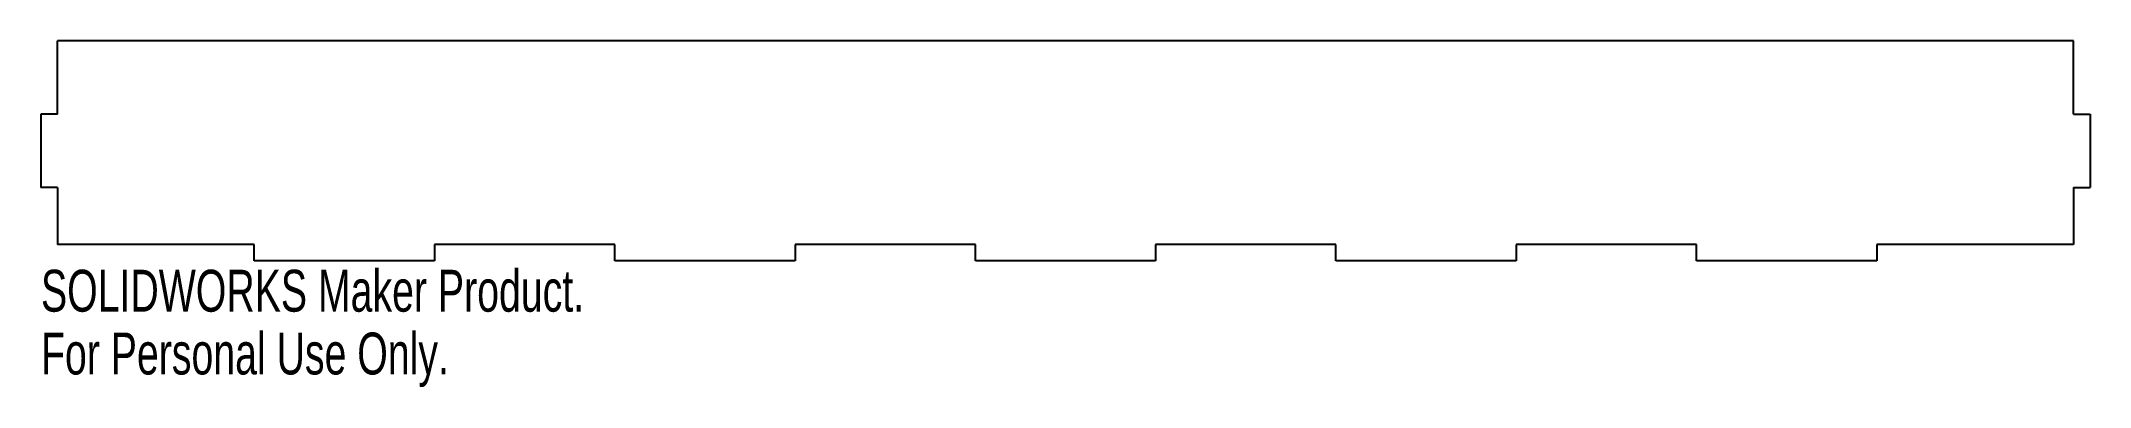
# Model space of a CAD drawing. Header units: millimetres. Extents: x -118 to 118, y -16 to 24.
import ezdxf

# ---------------------------------------------------------------- set-up
doc = ezdxf.new("R2010")
doc.units = ezdxf.units.MM
doc.styles.add('SLDTEXTSTYLE0', font='TXT', dxfattribs={"width": 0.7})

msp = doc.modelspace()

# ---------------------------------------------------------------- linework, layer by layer
at = {"color": 7, "linetype": 'Continuous', "lineweight": 25}
for p, q in [((116.2, 23.5), (-116.2, 23.5)), ((-116.2, 15.03), (-116.2, 23.5)), ((116.2, 15.03), (116.2, 23.5)), ((-118.1, 15.03), (-118.1, 6.57)), ((-116.2, 15.03), (-118.1, 15.03)), ((116.2, 15.03), (118.1, 15.03)), ((118.1, 15.03), (118.1, 6.57)), ((-116.2, 6.57), (-118.1, 6.57)), ((-116.2, 6.57), (-116.2, 0)), ((116.2, 6.57), (118.1, 6.57)), ((116.2, 6.57), (116.2, 0)), ((-93.52, 0), (-116.2, 0)), ((-93.52, -1.9), (-93.52, 0)), ((-51.95, 0), (-72.74, 0)), ((-72.74, 0), (-72.74, -1.9)), ((-51.95, -1.9), (-51.95, 0)), ((-10.39, 0), (-31.17, 0)), ((-31.17, 0), (-31.17, -1.9)), ((-10.39, -1.9), (-10.39, 0)), ((31.17, 0), (10.39, 0)), ((10.39, 0), (10.39, -1.9)), ((31.17, -1.9), (31.17, 0)), ((72.74, 0), (51.95, 0)), ((51.95, 0), (51.95, -1.9)), ((72.74, -1.9), (72.74, 0)), ((116.2, 0), (93.52, 0)), ((93.52, 0), (93.52, -1.9)), ((-72.74, -1.9), (-93.52, -1.9)), ((-31.17, -1.9), (-51.95, -1.9)), ((10.39, -1.9), (-10.39, -1.9)), ((51.95, -1.9), (31.17, -1.9)), ((93.52, -1.9), (72.74, -1.9))]:
    msp.add_line(p, q, dxfattribs=at)

# ---------------------------------------------------------------- texts
at = {"color": 7, "linetype": 'Continuous', "char_height": 4.8336, "attachment_point": 1, "style": 'SLDTEXTSTYLE0'}
for s, insert in [('SOLIDWORKS Maker Product.', (-118.1, -2.92)), ('For Personal Use Only.', (-118.1, -10.17))]:
    msp.add_mtext(s, dxfattribs=dict(at, insert=insert))

doc.saveas('drawing.dxf')
